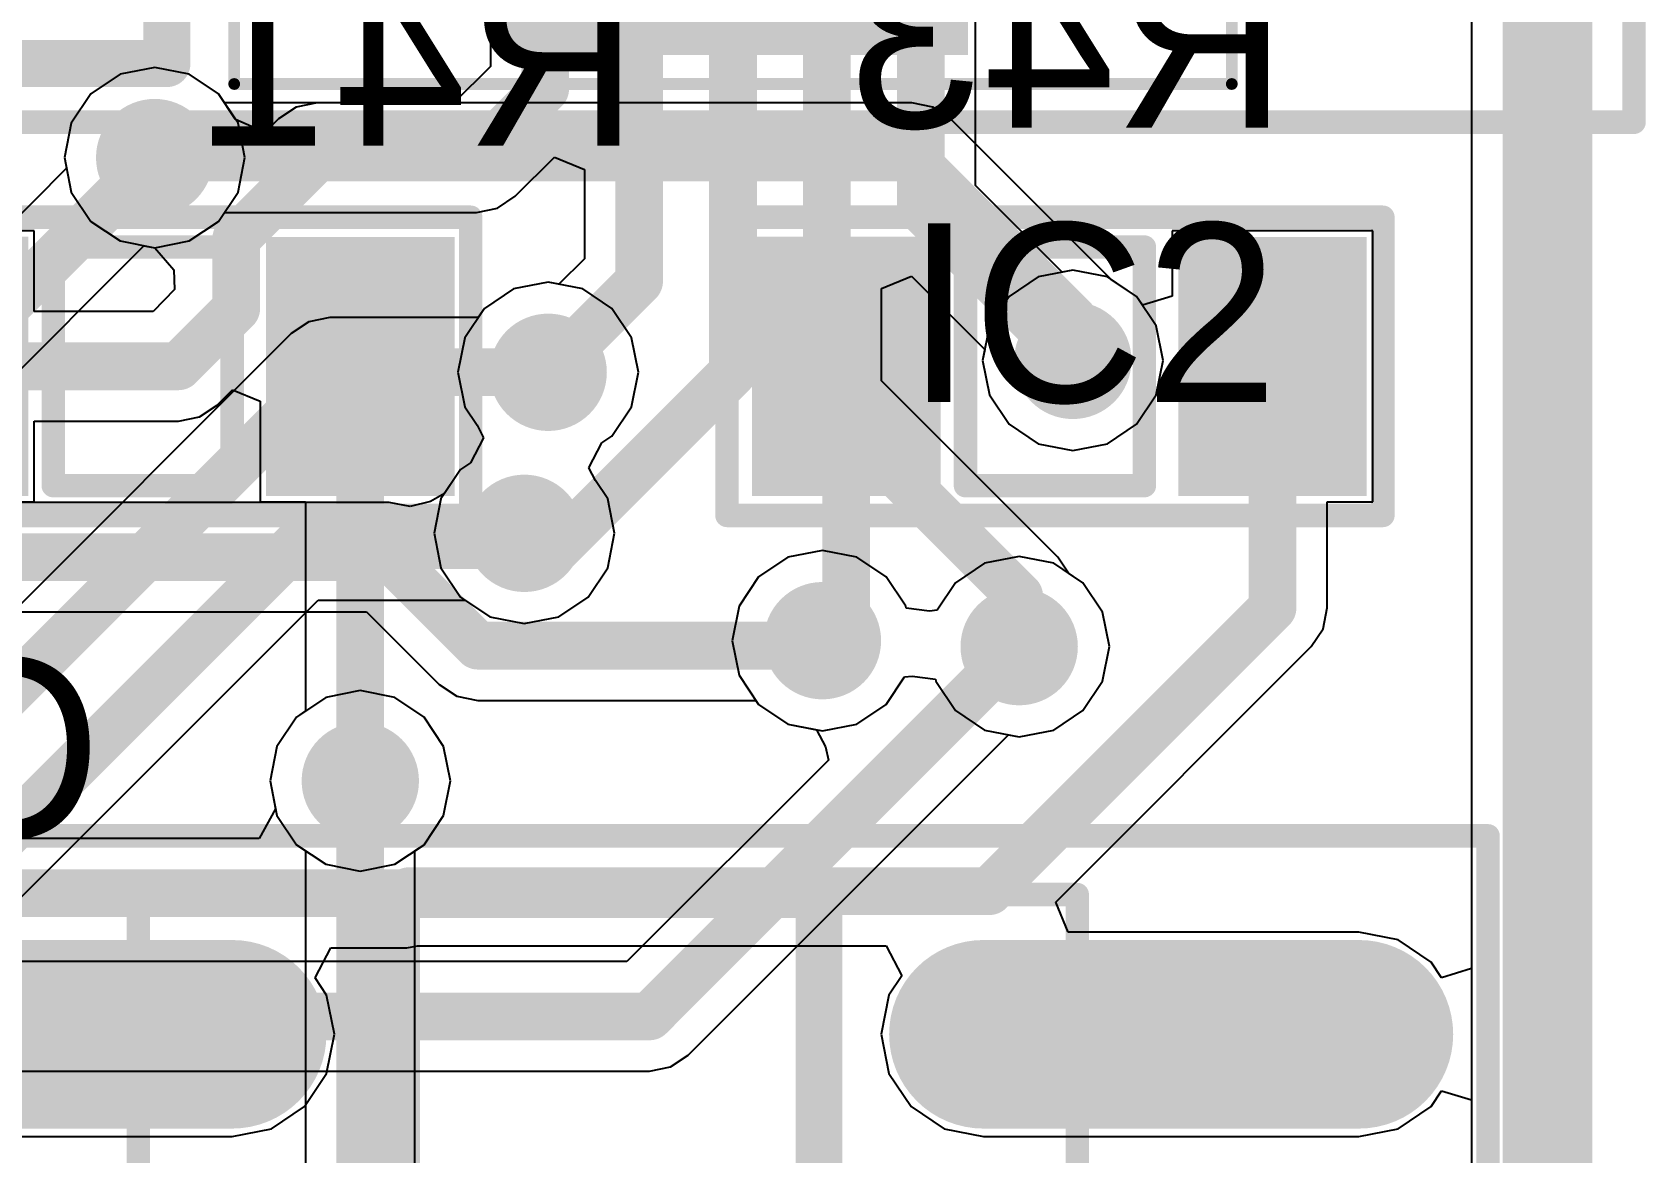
# Model space of a CAD drawing. Header units: millimetres. Extents: x 3.6 to 6.79, y 1.07 to 2.73.
# Drawn here: x 6.5175 to 6.7881, y 1.5671 to 1.755 of the extents above; entities that cross this region are included whole.
import ezdxf

# ---------------------------------------------------------------- set-up
doc = ezdxf.new("R2010")
doc.units = ezdxf.units.MM
doc.header["$MEASUREMENT"] = 0
for name, color, linetype in [('BottomLayer', 5, 'Continuous'), ('BottomOverlay', 54, 'Continuous'), ('BottomPaste', 16, 'Continuous'), ('BottomSolder', 6, 'Continuous'), ('KeepOutLayer', 6, 'Continuous'), ('Mechanical13', 56, 'Continuous'), ('Mechanical15', 56, 'Continuous'), ('MidLayer1', 16, 'Continuous'), ('MidLayer2', 76, 'Continuous'), ('MultiLayer', 9, 'Continuous'), ('TopLayer', 1, 'Continuous'), ('TopOverlay', 2, 'Continuous'), ('TopPaste', 8, 'Continuous'), ('TopSolder', 216, 'Continuous'), ('ViaHoleLayer', 16, 'Continuous')]:
    doc.layers.add(name, color=color, linetype=linetype)

# ---------------------------------------------------------------- blocks, each defined once
blk = doc.blocks.new('QFN40P300X300X80_21N_D_6')
at = {"layer": 'Mechanical13', "const_width": 0.00394}
for points in [[(-0.05906, 0.04331), (-0.04331, 0.05906)], [(-0.05906, -0.05906), (-0.05906, 0.05906)], [(-0.05906, 0.05906), (0.05906, 0.05906)], [(0.05906, -0.05906), (0.05906, 0.05906)], [(-0.05906, -0.05906), (0.05906, -0.05906)]]:
    blk.add_lwpolyline(points, dxfattribs=at)
at = {"layer": 'Mechanical13', "const_width": 0.00197}
for points in [[(-0.06004, 0.05906, 1), (-0.05807, 0.05906, 1)], [(-0.06004, 0.05906, 1), (-0.05807, 0.05906, 1)], [(-0.04429, 0.05906, 1), (-0.04232, 0.05906, 1)], [(0.05807, 0.05906, 1), (0.06004, 0.05906, 1)], [(0.05807, 0.05906, 1), (0.06004, 0.05906, 1)], [(-0.06004, 0.04331, 1), (-0.05807, 0.04331, 1)], [(-0.06004, -0.05906, 1), (-0.05807, -0.05906, 1)], [(-0.06004, -0.05906, 1), (-0.05807, -0.05906, 1)], [(0.05807, -0.05906, 1), (0.06004, -0.05906, 1)], [(0.05807, -0.05906, 1), (0.06004, -0.05906, 1)]]:
    blk.add_lwpolyline(points, format="xyb", close=True, dxfattribs=at)
at = {"layer": 'Mechanical15', "const_width": 0.00197}
for points in [[(-0.08366, -0.08366), (-0.08366, 0.08366)], [(-0.08366, 0.08366), (0.08366, 0.08366)], [(0.08366, -0.08366), (0.08366, 0.08366)], [(-0.08366, -0.08366), (0.08366, -0.08366)]]:
    blk.add_lwpolyline(points, dxfattribs=at)
at = {"layer": 'Mechanical15', "const_width": 0.000984}
for points in [[(-0.08415, 0.08366, 1), (-0.08317, 0.08366, 1)], [(-0.08415, 0.08366, 1), (-0.08317, 0.08366, 1)], [(0.08317, 0.08366, 1), (0.08415, 0.08366, 1)], [(0.08317, 0.08366, 1), (0.08415, 0.08366, 1)], [(-0.08415, -0.08366, 1), (-0.08317, -0.08366, 1)], [(-0.08415, -0.08366, 1), (-0.08317, -0.08366, 1)], [(0.08317, -0.08366, 1), (0.08415, -0.08366, 1)], [(0.08317, -0.08366, 1), (0.08415, -0.08366, 1)]]:
    blk.add_lwpolyline(points, format="xyb", close=True, dxfattribs=at)
at = {"layer": 'TopLayer'}
for points in [[(-0.02756, 0.04331), (-0.02756, 0.0748), (-0.03543, 0.04331), (-0.03543, 0.0748)], [(-0.01181, 0.04331), (-0.01181, 0.0748), (-0.01969, 0.04331), (-0.01969, 0.0748)], [(0.00394, 0.04331), (0.00394, 0.0748), (-0.00394, 0.04331), (-0.00394, 0.0748)], [(0.01969, 0.04331), (0.01969, 0.0748), (0.01181, 0.04331), (0.01181, 0.0748)], [(0.03543, 0.04331), (0.03543, 0.0748), (0.02756, 0.04331), (0.02756, 0.0748)], [(-0.0748, 0.02756), (-0.04331, 0.02756), (-0.0748, 0.03543), (-0.04331, 0.03543)], [(0.03543, -0.03543), (0.03543, 0.03543), (-0.03543, -0.03543), (-0.03543, 0.03543)], [(0.04331, 0.02756), (0.0748, 0.02756), (0.04331, 0.03543), (0.0748, 0.03543)], [(-0.0748, 0.01181), (-0.04331, 0.01181), (-0.0748, 0.01969), (-0.04331, 0.01969)], [(0.04331, 0.01181), (0.0748, 0.01181), (0.04331, 0.01969), (0.0748, 0.01969)], [(-0.0748, -0.00394), (-0.04331, -0.00394), (-0.0748, 0.00394), (-0.04331, 0.00394)], [(0.04331, -0.00394), (0.0748, -0.00394), (0.04331, 0.00394), (0.0748, 0.00394)], [(-0.0748, -0.01969), (-0.04331, -0.01969), (-0.0748, -0.01181), (-0.04331, -0.01181)], [(0.04331, -0.01969), (0.0748, -0.01969), (0.04331, -0.01181), (0.0748, -0.01181)], [(-0.0748, -0.03543), (-0.04331, -0.03543), (-0.0748, -0.02756), (-0.04331, -0.02756)], [(0.04331, -0.03543), (0.0748, -0.03543), (0.04331, -0.02756), (0.0748, -0.02756)], [(-0.02756, -0.0748), (-0.02756, -0.04331), (-0.03543, -0.0748), (-0.03543, -0.04331)], [(-0.01181, -0.0748), (-0.01181, -0.04331), (-0.01969, -0.0748), (-0.01969, -0.04331)], [(0.00394, -0.0748), (0.00394, -0.04331), (-0.00394, -0.0748), (-0.00394, -0.04331)], [(0.01969, -0.0748), (0.01969, -0.04331), (0.01181, -0.0748), (0.01181, -0.04331)], [(0.03543, -0.0748), (0.03543, -0.04331), (0.02756, -0.0748), (0.02756, -0.04331)]]:
    blk.add_solid(points, dxfattribs=at)
at = {"layer": 'TopOverlay'}
for points, const_width in [([(-0.07087, 0.05512, 1), (-0.07874, 0.05512, 1)], 0.00787), ([(-0.08071, 0.05512, 1), (-0.07677, 0.05512, 1)], 0.00394), ([(-0.07283, 0.05512, 1), (-0.0689, 0.05512, 1)], 0.00394)]:
    blk.add_lwpolyline(points, format="xyb", close=True, dxfattribs=dict(at, const_width=const_width))
at = {"layer": 'TopPaste'}
for points in [[(-0.02756, 0.04331), (-0.02756, 0.0748), (-0.03543, 0.04331), (-0.03543, 0.0748)], [(-0.01181, 0.04331), (-0.01181, 0.0748), (-0.01969, 0.04331), (-0.01969, 0.0748)], [(0.00394, 0.04331), (0.00394, 0.0748), (-0.00394, 0.04331), (-0.00394, 0.0748)], [(0.01969, 0.04331), (0.01969, 0.0748), (0.01181, 0.04331), (0.01181, 0.0748)], [(0.03543, 0.04331), (0.03543, 0.0748), (0.02756, 0.04331), (0.02756, 0.0748)], [(-0.0748, 0.02756), (-0.04331, 0.02756), (-0.0748, 0.03543), (-0.04331, 0.03543)], [(0.03543, -0.03543), (0.03543, 0.03543), (-0.03543, -0.03543), (-0.03543, 0.03543)], [(0.04331, 0.02756), (0.0748, 0.02756), (0.04331, 0.03543), (0.0748, 0.03543)], [(-0.0748, 0.01181), (-0.04331, 0.01181), (-0.0748, 0.01969), (-0.04331, 0.01969)], [(0.04331, 0.01181), (0.0748, 0.01181), (0.04331, 0.01969), (0.0748, 0.01969)], [(-0.0748, -0.00394), (-0.04331, -0.00394), (-0.0748, 0.00394), (-0.04331, 0.00394)], [(0.04331, -0.00394), (0.0748, -0.00394), (0.04331, 0.00394), (0.0748, 0.00394)], [(-0.0748, -0.01969), (-0.04331, -0.01969), (-0.0748, -0.01181), (-0.04331, -0.01181)], [(0.04331, -0.01969), (0.0748, -0.01969), (0.04331, -0.01181), (0.0748, -0.01181)], [(-0.0748, -0.03543), (-0.04331, -0.03543), (-0.0748, -0.02756), (-0.04331, -0.02756)], [(0.04331, -0.03543), (0.0748, -0.03543), (0.04331, -0.02756), (0.0748, -0.02756)], [(-0.02756, -0.0748), (-0.02756, -0.04331), (-0.03543, -0.0748), (-0.03543, -0.04331)], [(-0.01181, -0.0748), (-0.01181, -0.04331), (-0.01969, -0.0748), (-0.01969, -0.04331)], [(0.00394, -0.0748), (0.00394, -0.04331), (-0.00394, -0.0748), (-0.00394, -0.04331)], [(0.01969, -0.0748), (0.01969, -0.04331), (0.01181, -0.0748), (0.01181, -0.04331)], [(0.03543, -0.0748), (0.03543, -0.04331), (0.02756, -0.0748), (0.02756, -0.04331)]]:
    blk.add_solid(points, dxfattribs=at)
at = {"layer": 'TopSolder'}
for points in [[(-0.02356, 0.03931), (-0.02356, 0.0788), (-0.03943, 0.03931), (-0.03943, 0.0788)], [(-0.00781, 0.03931), (-0.00781, 0.0788), (-0.02369, 0.03931), (-0.02369, 0.0788)], [(0.00794, 0.03931), (0.00794, 0.0788), (-0.00794, 0.03931), (-0.00794, 0.0788)], [(0.02369, 0.03931), (0.02369, 0.0788), (0.00781, 0.03931), (0.00781, 0.0788)], [(0.03943, 0.03931), (0.03943, 0.0788), (0.02356, 0.03931), (0.02356, 0.0788)], [(-0.0788, 0.02356), (-0.03931, 0.02356), (-0.0788, 0.03943), (-0.03931, 0.03943)], [(0.03943, -0.03943), (0.03943, 0.03943), (-0.03943, -0.03943), (-0.03943, 0.03943)], [(0.03931, 0.02356), (0.0788, 0.02356), (0.03931, 0.03943), (0.0788, 0.03943)], [(-0.0788, 0.00781), (-0.03931, 0.00781), (-0.0788, 0.02369), (-0.03931, 0.02369)], [(0.03931, 0.00781), (0.0788, 0.00781), (0.03931, 0.02369), (0.0788, 0.02369)], [(-0.0788, -0.00794), (-0.03931, -0.00794), (-0.0788, 0.00794), (-0.03931, 0.00794)], [(0.03931, -0.00794), (0.0788, -0.00794), (0.03931, 0.00794), (0.0788, 0.00794)], [(-0.0788, -0.02369), (-0.03931, -0.02369), (-0.0788, -0.00781), (-0.03931, -0.00781)], [(0.03931, -0.02369), (0.0788, -0.02369), (0.03931, -0.00781), (0.0788, -0.00781)], [(-0.0788, -0.03943), (-0.03931, -0.03943), (-0.0788, -0.02356), (-0.03931, -0.02356)], [(0.03931, -0.03943), (0.0788, -0.03943), (0.03931, -0.02356), (0.0788, -0.02356)], [(-0.02356, -0.0788), (-0.02356, -0.03931), (-0.03943, -0.0788), (-0.03943, -0.03931)], [(-0.00781, -0.0788), (-0.00781, -0.03931), (-0.02369, -0.0788), (-0.02369, -0.03931)], [(0.00794, -0.0788), (0.00794, -0.03931), (-0.00794, -0.0788), (-0.00794, -0.03931)], [(0.02369, -0.0788), (0.02369, -0.03931), (0.00781, -0.0788), (0.00781, -0.03931)], [(0.03943, -0.0788), (0.03943, -0.03931), (0.02356, -0.0788), (0.02356, -0.03931)]]:
    blk.add_solid(points, dxfattribs=at)
blk = doc.blocks.new('SO_8_N_B_111')
at = {"layer": 'BottomLayer', "const_width": 0.02362}
for points in [[(-0.06299, 0.075), (-0.12598, 0.075)], [(0.12598, 0.075), (0.06299, 0.075)]]:
    blk.add_lwpolyline(points, dxfattribs=at)
at = {"layer": 'BottomLayer', "const_width": 0.01181}
for points in [[(-0.0689, 0.075, 1), (-0.05709, 0.075, 1)], [(0.05709, 0.075, 1), (0.0689, 0.075, 1)], [(0.12008, 0.075, 1), (0.13189, 0.075, 1)]]:
    blk.add_lwpolyline(points, format="xyb", close=True, dxfattribs=at)
at = {"layer": 'BottomOverlay', "const_width": 0.00787}
for points in [[(-0.03543, 0.09843), (0.03543, 0.09843)], [(-0.03543, -0.09843), (-0.03543, 0.09843)], [(0.03543, -0.09843), (0.03543, 0.09843)]]:
    blk.add_lwpolyline(points, dxfattribs=at)
at = {"layer": 'BottomOverlay', "const_width": 0.00394}
for points in [[(-0.0374, 0.09843, 1), (-0.03346, 0.09843, 1)], [(-0.0374, 0.09843, 1), (-0.03346, 0.09843, 1)], [(0.03346, 0.09843, 1), (0.0374, 0.09843, 1)], [(0.03346, 0.09843, 1), (0.0374, 0.09843, 1)]]:
    blk.add_lwpolyline(points, format="xyb", close=True, dxfattribs=at)
at = {"layer": 'BottomPaste', "const_width": 0.02362}
for points in [[(-0.06299, 0.075), (-0.12598, 0.075)], [(0.12598, 0.075), (0.06299, 0.075)]]:
    blk.add_lwpolyline(points, dxfattribs=at)
at = {"layer": 'BottomPaste', "const_width": 0.01181}
for points in [[(-0.0689, 0.075, 1), (-0.05709, 0.075, 1)], [(0.05709, 0.075, 1), (0.0689, 0.075, 1)], [(0.12008, 0.075, 1), (0.13189, 0.075, 1)]]:
    blk.add_lwpolyline(points, format="xyb", close=True, dxfattribs=at)
at = {"layer": 'BottomSolder', "const_width": 0.03162}
for points in [[(-0.06299, 0.075), (-0.12598, 0.075)], [(0.12598, 0.075), (0.06299, 0.075)]]:
    blk.add_lwpolyline(points, dxfattribs=at)
at = {"layer": 'BottomSolder', "const_width": 0.01581}
for points in [[(-0.0709, 0.075, 1), (-0.05509, 0.075, 1)], [(0.05509, 0.075, 1), (0.0709, 0.075, 1)], [(0.11808, 0.075, 1), (0.13389, 0.075, 1)]]:
    blk.add_lwpolyline(points, format="xyb", close=True, dxfattribs=at)
at = {"layer": 'Mechanical13', "const_width": 0.00394}
for points in [[(-0.07874, 0.09843), (0.07874, 0.09843)], [(-0.07874, -0.09843), (-0.07874, 0.09843)], [(0.07874, -0.09843), (0.07874, 0.09843)]]:
    blk.add_lwpolyline(points, dxfattribs=at)
at = {"layer": 'Mechanical13', "const_width": 0.00197}
for points in [[(-0.07972, 0.09843, 1), (-0.07776, 0.09843, 1)], [(-0.07972, 0.09843, 1), (-0.07776, 0.09843, 1)], [(0.07776, 0.09843, 1), (0.07972, 0.09843, 1)], [(0.07776, 0.09843, 1), (0.07972, 0.09843, 1)]]:
    blk.add_lwpolyline(points, format="xyb", close=True, dxfattribs=at)
at = {"layer": 'Mechanical15', "const_width": 0.00394}
for points in [[(-0.14764, 0.10827), (0.14764, 0.10827)], [(0.14764, -0.10827), (0.14764, 0.10827)]]:
    blk.add_lwpolyline(points, dxfattribs=at)
at = {"layer": 'Mechanical15', "const_width": 0.00197}
blk.add_lwpolyline([(0.14665, 0.10827, 1), (0.14862, 0.10827, 1)], format="xyb", close=True, dxfattribs=at)
blk.add_lwpolyline([(0.14665, 0.10827, 1), (0.14862, 0.10827, 1)], format="xyb", close=True, dxfattribs=at)
blk = doc.blocks.new('JP3_D2C_B_114')
at = {"layer": 'BottomOverlay', "const_width": 0.00787}
for points in [[(0.15, 0.20906), (-0.15, 0.20906)], [(0.15, 0.10906), (0.15, 0.20906)]]:
    blk.add_lwpolyline(points, dxfattribs=at)
at = {"layer": 'BottomOverlay', "const_width": 0.00394}
blk.add_lwpolyline([(0.14803, 0.20906, 1), (0.15197, 0.20906, 1)], format="xyb", close=True, dxfattribs=at)
blk.add_lwpolyline([(0.14803, 0.20906, 1), (0.15197, 0.20906, 1)], format="xyb", close=True, dxfattribs=at)
at = {"layer": 'Mechanical15', "const_width": 0.00394}
for points in [[(0.15984, 0.45512), (-0.15984, 0.45512)], [(0.15984, -0.08937), (0.15984, 0.45512)]]:
    blk.add_lwpolyline(points, dxfattribs=at)
at = {"layer": 'Mechanical15', "const_width": 0.00197}
blk.add_lwpolyline([(0.15886, 0.45512, 1), (0.16083, 0.45512, 1)], format="xyb", close=True, dxfattribs=at)
blk.add_lwpolyline([(0.15886, 0.45512, 1), (0.16083, 0.45512, 1)], format="xyb", close=True, dxfattribs=at)
blk = doc.blocks.new('RES_SMD_0603_B_160')
at = {"layer": 'BottomLayer'}
for points in [[(-0.04681, -0.01772), (-0.02319, -0.01772), (-0.04681, 0.01772), (-0.02319, 0.01772)], [(0.02468, -0.01772), (0.0483, -0.01772), (0.02468, 0.01771), (0.0483, 0.01771)]]:
    blk.add_solid(points, dxfattribs=at)
at = {"layer": 'BottomOverlay', "const_width": 0.00394}
for points in [[(-0.055, -0.025), (-0.055, 0.025)], [(-0.055, 0.025), (0.035, 0.025)], [(0.035, 0.025), (0.055, 0.025)], [(0.055, -0.025), (0.055, 0.025)], [(-0.015, -0.02), (-0.015, 0.02)], [(-0.015, 0.02), (0.015, 0.02)], [(0.015, -0.02), (0.015, 0.02)], [(-0.015, -0.02), (0.015, -0.02)], [(-0.055, -0.025), (0.055, -0.025)]]:
    blk.add_lwpolyline(points, dxfattribs=at)
at = {"layer": 'BottomOverlay', "const_width": 0.00197}
for points in [[(-0.05599, 0.025, 1), (-0.05402, 0.025, 1)], [(-0.05599, 0.025, 1), (-0.05402, 0.025, 1)], [(0.03401, 0.025, 1), (0.03598, 0.025, 1)], [(0.03401, 0.025, 1), (0.03598, 0.025, 1)], [(0.05401, 0.025, 1), (0.05598, 0.025, 1)], [(0.05401, 0.025, 1), (0.05598, 0.025, 1)], [(-0.01599, 0.02, 1), (-0.01402, 0.02, 1)], [(-0.01599, 0.02, 1), (-0.01402, 0.02, 1)], [(0.01401, 0.02, 1), (0.01598, 0.02, 1)], [(0.01401, 0.02, 1), (0.01598, 0.02, 1)], [(-0.01599, -0.02, 1), (-0.01402, -0.02, 1)], [(-0.01599, -0.02, 1), (-0.01402, -0.02, 1)], [(0.01401, -0.02, 1), (0.01598, -0.02, 1)], [(0.01401, -0.02, 1), (0.01598, -0.02, 1)], [(-0.05599, -0.025, 1), (-0.05402, -0.025, 1)], [(-0.05599, -0.025, 1), (-0.05402, -0.025, 1)], [(0.05401, -0.025, 1), (0.05598, -0.025, 1)], [(0.05401, -0.025, 1), (0.05598, -0.025, 1)]]:
    blk.add_lwpolyline(points, format="xyb", close=True, dxfattribs=at)
at = {"layer": 'BottomPaste'}
for points in [[(-0.04681, -0.01772), (-0.02319, -0.01772), (-0.04681, 0.01772), (-0.02319, 0.01772)], [(0.02468, -0.01772), (0.0483, -0.01772), (0.02468, 0.01771), (0.0483, 0.01771)]]:
    blk.add_solid(points, dxfattribs=at)
at = {"layer": 'BottomSolder'}
for points in [[(-0.05081, -0.02172), (-0.01919, -0.02172), (-0.05081, 0.02172), (-0.01919, 0.02172)], [(0.02068, -0.02172), (0.0523, -0.02172), (0.02068, 0.02171), (0.0523, 0.02171)]]:
    blk.add_solid(points, dxfattribs=at)
blk = doc.blocks.new('RES_SMD_0603_B_166')
at = {"layer": 'BottomLayer'}
for points in [[(-0.04681, -0.01772), (-0.02319, -0.01772), (-0.04681, 0.01772), (-0.02319, 0.01772)], [(0.02468, -0.01772), (0.0483, -0.01772), (0.02468, 0.01771), (0.0483, 0.01771)]]:
    blk.add_solid(points, dxfattribs=at)
at = {"layer": 'BottomOverlay', "const_width": 0.00394}
for points in [[(-0.055, -0.025), (-0.055, 0.025)], [(-0.055, 0.025), (0.035, 0.025)], [(0.035, 0.025), (0.055, 0.025)], [(0.055, -0.025), (0.055, 0.025)], [(-0.015, -0.02), (-0.015, 0.02)], [(-0.015, 0.02), (0.015, 0.02)], [(0.015, -0.02), (0.015, 0.02)], [(-0.015, -0.02), (0.015, -0.02)], [(-0.055, -0.025), (0.055, -0.025)]]:
    blk.add_lwpolyline(points, dxfattribs=at)
at = {"layer": 'BottomOverlay', "const_width": 0.00197}
for points in [[(-0.05599, 0.025, 1), (-0.05402, 0.025, 1)], [(-0.05599, 0.025, 1), (-0.05402, 0.025, 1)], [(0.03401, 0.025, 1), (0.03598, 0.025, 1)], [(0.03401, 0.025, 1), (0.03598, 0.025, 1)], [(0.05401, 0.025, 1), (0.05598, 0.025, 1)], [(0.05401, 0.025, 1), (0.05598, 0.025, 1)], [(-0.01599, 0.02, 1), (-0.01402, 0.02, 1)], [(-0.01599, 0.02, 1), (-0.01402, 0.02, 1)], [(0.01401, 0.02, 1), (0.01598, 0.02, 1)], [(0.01401, 0.02, 1), (0.01598, 0.02, 1)], [(-0.01599, -0.02, 1), (-0.01402, -0.02, 1)], [(-0.01599, -0.02, 1), (-0.01402, -0.02, 1)], [(0.01401, -0.02, 1), (0.01598, -0.02, 1)], [(0.01401, -0.02, 1), (0.01598, -0.02, 1)], [(-0.05599, -0.025, 1), (-0.05402, -0.025, 1)], [(-0.05599, -0.025, 1), (-0.05402, -0.025, 1)], [(0.05401, -0.025, 1), (0.05598, -0.025, 1)], [(0.05401, -0.025, 1), (0.05598, -0.025, 1)]]:
    blk.add_lwpolyline(points, format="xyb", close=True, dxfattribs=at)
at = {"layer": 'BottomPaste'}
for points in [[(-0.04681, -0.01772), (-0.02319, -0.01772), (-0.04681, 0.01772), (-0.02319, 0.01772)], [(0.02468, -0.01772), (0.0483, -0.01772), (0.02468, 0.01771), (0.0483, 0.01771)]]:
    blk.add_solid(points, dxfattribs=at)
at = {"layer": 'BottomSolder'}
for points in [[(-0.05081, -0.02172), (-0.01919, -0.02172), (-0.05081, 0.02172), (-0.01919, 0.02172)], [(0.02068, -0.02172), (0.0523, -0.02172), (0.02068, 0.02171), (0.0523, 0.02171)]]:
    blk.add_solid(points, dxfattribs=at)

msp = doc.modelspace()

# ---------------------------------------------------------------- linework, layer by layer
at = {"layer": 'BottomLayer'}
for p, q in [((6.75886, 1.7829), (6.75886, 1.59801)), ((6.538, 1.74913), (6.53221, 1.74798)), ((6.54379, 1.74798), (6.538, 1.74913)), ((6.53221, 1.74798), (6.5273, 1.7447)), ((6.5487, 1.7447), (6.54379, 1.74798)), ((6.5273, 1.7447), (6.52402, 1.73979)), ((6.55158, 1.74039), (6.5487, 1.7447)), ((6.56524, 1.74318), (6.56173, 1.74248)), ((6.665, 1.74318), (6.56524, 1.74318)), ((6.66851, 1.74248), (6.665, 1.74318)), ((6.55516, 1.73883), (6.55158, 1.74039)), ((6.55875, 1.74049), (6.55664, 1.73838)), ((6.56173, 1.74248), (6.55875, 1.74049)), ((6.67149, 1.74049), (6.66851, 1.74248)), ((6.69841, 1.71357), (6.67149, 1.74049)), ((6.52402, 1.73979), (6.52287, 1.734)), ((6.55664, 1.73838), (6.55516, 1.73883)), ((6.52287, 1.734), (6.52402, 1.72821)), ((6.52402, 1.72821), (6.5273, 1.7233)), ((6.51781, 1.72172), (6.48419, 1.72172)), ((6.51781, 1.70818), (6.51781, 1.72172)), ((6.5273, 1.7233), (6.53221, 1.72002)), ((6.7423, 1.72171), (6.70868, 1.72171)), ((6.70868, 1.72171), (6.70868, 1.71076)), ((6.7423, 1.67628), (6.7423, 1.72171)), ((6.53221, 1.72002), (6.538, 1.71887)), ((6.538, 1.71887), (6.54122, 1.71517)), ((6.54122, 1.71517), (6.54134, 1.71187)), ((6.7027, 1.7107), (6.69841, 1.71357)), ((6.54134, 1.71187), (6.53773, 1.70818)), ((6.70368, 1.70924), (6.7027, 1.7107)), ((6.70868, 1.71076), (6.70368, 1.70924)), ((6.53773, 1.70818), (6.51781, 1.70818)), ((6.54849, 1.69251), (6.55106, 1.69508)), ((6.55106, 1.69508), (6.55568, 1.69317)), ((6.54551, 1.69052), (6.54849, 1.69251)), ((6.55568, 1.69317), (6.55568, 1.67628)), ((6.51781, 1.67628), (6.51781, 1.68982)), ((6.51781, 1.68982), (6.542, 1.68982)), ((6.542, 1.68982), (6.54551, 1.69052)), ((6.48419, 1.67628), (6.51781, 1.67628)), ((6.55568, 1.67628), (6.56331, 1.67628)), ((6.56331, 1.67628), (6.56331, 1.64121)), ((6.73466, 1.65849), (6.73466, 1.67628)), ((6.73466, 1.67628), (6.7423, 1.67628)), ((6.73397, 1.65498), (6.73466, 1.65849)), ((6.73198, 1.652), (6.73397, 1.65498)), ((6.68912, 1.60914), (6.73198, 1.652)), ((6.56179, 1.64019), (6.55851, 1.63528)), ((6.56331, 1.64121), (6.56179, 1.64019)), ((6.55851, 1.63528), (6.55735, 1.62949)), ((6.55735, 1.62949), (6.55828, 1.62482)), ((6.55828, 1.62482), (6.55554, 1.61982)), ((6.55554, 1.61982), (6.46965, 1.61982)), ((6.69119, 1.60414), (6.68912, 1.60914)), ((6.73998, 1.60414), (6.69119, 1.60414)), ((6.74654, 1.60284), (6.73998, 1.60414)), ((6.7521, 1.59912), (6.74654, 1.60284)), ((6.5649, 1.59647), (6.56757, 1.60147)), ((6.56757, 1.60147), (6.58029, 1.60147)), ((6.58029, 1.60147), (6.58207, 1.60182)), ((6.58207, 1.60182), (6.66067, 1.60182)), ((6.66067, 1.60182), (6.66334, 1.59682)), ((6.66334, 1.59682), (6.66116, 1.59356)), ((6.75386, 1.59649), (6.7521, 1.59912)), ((6.75886, 1.59801), (6.75386, 1.59649)), ((6.56684, 1.59356), (6.5649, 1.59647)), ((6.56815, 1.587), (6.56684, 1.59356)), ((6.66116, 1.59356), (6.65985, 1.587)), ((6.56684, 1.58044), (6.56815, 1.587)), ((6.65985, 1.587), (6.66116, 1.58044)), ((6.56313, 1.57488), (6.56684, 1.58044)), ((6.66116, 1.58044), (6.66487, 1.57488)), ((6.7521, 1.57488), (6.75386, 1.57751)), ((6.75386, 1.57751), (6.75886, 1.57599)), ((6.75886, 1.57599), (6.75886, 1.54801)), ((6.55757, 1.57116), (6.56313, 1.57488)), ((6.66487, 1.57488), (6.67043, 1.57116)), ((6.74654, 1.57116), (6.7521, 1.57488)), ((6.48802, 1.56986), (6.55101, 1.56986)), ((6.55101, 1.56986), (6.55757, 1.57116)), ((6.67043, 1.57116), (6.67699, 1.56986)), ((6.67699, 1.56986), (6.73998, 1.56986)), ((6.73998, 1.56986), (6.74654, 1.57116))]:
    msp.add_line(p, q, dxfattribs=at)
for points, const_width in [([(6.53308, 1.734, 1), (6.54292, 1.734, 1)], 0.00984), ([(6.56324, 1.734, 1), (6.56724, 1.734, 1)], 0.004), ([(6.56324, 1.734, 1), (6.56724, 1.734, 1)], 0.004), ([(6.663, 1.734, 1), (6.667, 1.734, 1)], 0.004), ([(6.663, 1.734, 1), (6.667, 1.734, 1)], 0.004), ([(6.54968, 1.72044, 1), (6.55368, 1.72044, 1)], 0.004), ([(6.54968, 1.72044, 1), (6.55368, 1.72044, 1)], 0.004), ([(6.54968, 1.70868, 1), (6.55368, 1.70868, 1)], 0.004), ([(6.54968, 1.70868, 1), (6.55368, 1.70868, 1)], 0.004), ([(6.69, 1.707, 1), (6.694, 1.707, 1)], 0.004), ([(6.69, 1.707, 1), (6.694, 1.707, 1)], 0.004), ([(6.59908, 1.698, 1), (6.60892, 1.698, 1)], 0.00984), ([(6.68708, 1.7, 1), (6.69692, 1.7, 1)], 0.00984), ([(6.54, 1.699, 1), (6.544, 1.699, 1)], 0.004), ([(6.54, 1.699, 1), (6.544, 1.699, 1)], 0.004), ([(6.57049, 1.699, 1), (6.57449, 1.699, 1)], 0.004), ([(6.652, 1.699, 1), (6.656, 1.699, 1)], 0.004), ([(6.69, 1.7, 1), (6.694, 1.7, 1)], 0.004), ([(6.72349, 1.699, 1), (6.72749, 1.699, 1)], 0.004), ([(6.59508, 1.671, 1), (6.60492, 1.671, 1)], 0.00984), ([(6.64508, 1.653, 1), (6.65492, 1.653, 1)], 0.00984), ([(6.67808, 1.652, 1), (6.68792, 1.652, 1)], 0.00984), ([(6.72349, 1.65849, 1), (6.72749, 1.65849, 1)], 0.004), ([(6.72349, 1.65849, 1), (6.72749, 1.65849, 1)], 0.004), ([(6.652, 1.657, 1), (6.656, 1.657, 1)], 0.004), ([(6.652, 1.657, 1), (6.656, 1.657, 1)], 0.004), ([(6.648, 1.653, 1), (6.652, 1.653, 1)], 0.004), ([(6.56757, 1.62949, 1), (6.57741, 1.62949, 1)], 0.00984), ([(6.57049, 1.62949, 1), (6.57449, 1.62949, 1)], 0.004), ([(6.57829, 1.61065, 1), (6.58229, 1.61065, 1)], 0.004), ([(6.57829, 1.61065, 1), (6.58229, 1.61065, 1)], 0.004), ([(6.57865, 1.611, 1), (6.58265, 1.611, 1)], 0.004), ([(6.57865, 1.611, 1), (6.58265, 1.611, 1)], 0.004), ([(6.676, 1.611, 1), (6.68, 1.611, 1)], 0.004), ([(6.676, 1.611, 1), (6.68, 1.611, 1)], 0.004)]:
    msp.add_lwpolyline(points, format="xyb", close=True, dxfattribs=dict(at, const_width=const_width))
at = {"layer": 'BottomLayer', "const_width": 0.008}
for points in [[(6.55168, 1.72044), (6.56524, 1.734)], [(6.56524, 1.734), (6.665, 1.734)], [(6.665, 1.734), (6.692, 1.707)], [(6.55168, 1.70868), (6.55168, 1.72044)], [(6.542, 1.699), (6.55168, 1.70868)], [(6.692, 1.7), (6.692, 1.707)], [(6.501, 1.699), (6.542, 1.699)], [(6.57249, 1.62949), (6.57249, 1.699)], [(6.654, 1.657), (6.654, 1.699)], [(6.72549, 1.65849), (6.72549, 1.699)], [(6.678, 1.611), (6.72549, 1.65849)], [(6.65, 1.653), (6.654, 1.657)], [(6.46965, 1.61065), (6.58029, 1.61065)], [(6.58029, 1.61065), (6.58065, 1.611)], [(6.58065, 1.611), (6.678, 1.611)]]:
    msp.add_lwpolyline(points, dxfattribs=at)
at = {"layer": 'KeepOutLayer', "const_width": 0.015}
msp.add_lwpolyline([(6.77161, 1.073), (6.77161, 2.72654)], dxfattribs=at)
at = {"layer": 'MidLayer1'}
for p, q in [((6.75886, 1.7829), (6.75886, 1.08574)), ((6.538, 1.74913), (6.53221, 1.74798)), ((6.54379, 1.74798), (6.538, 1.74913)), ((6.53221, 1.74798), (6.5273, 1.7447)), ((6.5487, 1.7447), (6.54379, 1.74798)), ((6.5273, 1.7447), (6.52402, 1.73979)), ((6.55198, 1.73979), (6.5487, 1.7447)), ((6.52402, 1.73979), (6.52287, 1.734)), ((6.55313, 1.734), (6.55198, 1.73979)), ((6.52287, 1.734), (6.52402, 1.72821)), ((6.55198, 1.72821), (6.55313, 1.734)), ((6.52402, 1.72821), (6.5273, 1.7233)), ((6.5487, 1.7233), (6.55198, 1.72821)), ((6.5273, 1.7233), (6.53221, 1.72002)), ((6.54379, 1.72002), (6.5487, 1.7233)), ((6.53221, 1.72002), (6.538, 1.71887)), ((6.538, 1.71887), (6.54379, 1.72002)), ((6.604, 1.71313), (6.59821, 1.71198)), ((6.60979, 1.71198), (6.604, 1.71313)), ((6.68621, 1.71398), (6.6813, 1.7107)), ((6.692, 1.71513), (6.68621, 1.71398)), ((6.69779, 1.71398), (6.692, 1.71513)), ((6.7027, 1.7107), (6.69779, 1.71398)), ((6.59821, 1.71198), (6.5933, 1.7087)), ((6.6147, 1.7087), (6.60979, 1.71198)), ((6.6813, 1.7107), (6.67802, 1.70579)), ((6.70598, 1.70579), (6.7027, 1.7107)), ((6.5933, 1.7087), (6.59002, 1.70379)), ((6.61798, 1.70379), (6.6147, 1.7087)), ((6.67802, 1.70579), (6.67687, 1.7)), ((6.70713, 1.7), (6.70598, 1.70579)), ((6.59002, 1.70379), (6.58887, 1.698)), ((6.61913, 1.698), (6.61798, 1.70379)), ((6.67687, 1.7), (6.67802, 1.69421)), ((6.70598, 1.69421), (6.70713, 1.7)), ((6.58887, 1.698), (6.59002, 1.69221)), ((6.61798, 1.69221), (6.61913, 1.698)), ((6.67802, 1.69421), (6.6813, 1.6893)), ((6.7027, 1.6893), (6.70598, 1.69421)), ((6.59002, 1.69221), (6.59208, 1.68912)), ((6.6147, 1.6873), (6.61798, 1.69221)), ((6.59208, 1.68912), (6.59316, 1.68703)), ((6.6813, 1.6893), (6.68621, 1.68602)), ((6.69779, 1.68602), (6.7027, 1.6893)), ((6.59316, 1.68703), (6.59099, 1.68283)), ((6.61084, 1.68197), (6.61301, 1.68617)), ((6.61301, 1.68617), (6.6147, 1.6873)), ((6.68621, 1.68602), (6.692, 1.68487)), ((6.692, 1.68487), (6.69779, 1.68602)), ((6.5893, 1.6817), (6.58602, 1.67679)), ((6.59099, 1.68283), (6.5893, 1.6817)), ((6.61192, 1.67988), (6.61084, 1.68197)), ((6.61398, 1.67679), (6.61192, 1.67988)), ((6.58602, 1.67679), (6.58487, 1.671)), ((6.61513, 1.671), (6.61398, 1.67679)), ((6.58487, 1.671), (6.58602, 1.66521)), ((6.61398, 1.66521), (6.61513, 1.671)), ((6.65, 1.66813), (6.64421, 1.66698)), ((6.65579, 1.66698), (6.65, 1.66813)), ((6.683, 1.66713), (6.67721, 1.66598)), ((6.68879, 1.66598), (6.683, 1.66713)), ((6.58602, 1.66521), (6.5893, 1.6603)), ((6.6107, 1.6603), (6.61398, 1.66521)), ((6.64421, 1.66698), (6.6393, 1.6637)), ((6.6607, 1.6637), (6.65579, 1.66698)), ((6.67721, 1.66598), (6.6723, 1.6627)), ((6.6937, 1.6627), (6.68879, 1.66598)), ((6.6393, 1.6637), (6.63602, 1.65879)), ((6.66398, 1.65879), (6.6607, 1.6637)), ((6.6723, 1.6627), (6.66922, 1.65809)), ((6.69698, 1.65779), (6.6937, 1.6627)), ((6.5893, 1.6603), (6.59421, 1.65702)), ((6.60579, 1.65702), (6.6107, 1.6603)), ((6.59421, 1.65702), (6.6, 1.65587)), ((6.6, 1.65587), (6.60579, 1.65702)), ((6.63602, 1.65879), (6.63487, 1.653)), ((6.66405, 1.65844), (6.66398, 1.65879)), ((6.66795, 1.65793), (6.66405, 1.65844)), ((6.66922, 1.65809), (6.66795, 1.65793)), ((6.69813, 1.652), (6.69698, 1.65779)), ((6.63487, 1.653), (6.63602, 1.64721)), ((6.69698, 1.64621), (6.69813, 1.652)), ((6.63602, 1.64721), (6.6393, 1.6423)), ((6.6607, 1.6423), (6.66378, 1.64691)), ((6.66378, 1.64691), (6.66505, 1.64707)), ((6.66505, 1.64707), (6.66895, 1.64656)), ((6.66895, 1.64656), (6.66902, 1.64621)), ((6.66902, 1.64621), (6.6723, 1.6413)), ((6.6937, 1.6413), (6.69698, 1.64621)), ((6.5667, 1.64347), (6.56179, 1.64019)), ((6.57249, 1.64462), (6.5667, 1.64347)), ((6.57828, 1.64347), (6.57249, 1.64462)), ((6.58319, 1.64019), (6.57828, 1.64347)), ((6.56179, 1.64019), (6.55851, 1.63528)), ((6.58647, 1.63528), (6.58319, 1.64019)), ((6.6393, 1.6423), (6.64421, 1.63902)), ((6.65579, 1.63902), (6.6607, 1.6423)), ((6.6723, 1.6413), (6.67721, 1.63802)), ((6.68879, 1.63802), (6.6937, 1.6413)), ((6.64421, 1.63902), (6.65, 1.63787)), ((6.65, 1.63787), (6.65579, 1.63902)), ((6.67721, 1.63802), (6.683, 1.63687)), ((6.683, 1.63687), (6.68879, 1.63802)), ((6.55851, 1.63528), (6.55735, 1.62949)), ((6.58762, 1.62949), (6.58647, 1.63528)), ((6.55735, 1.62949), (6.55851, 1.6237)), ((6.58647, 1.6237), (6.58762, 1.62949)), ((6.55851, 1.6237), (6.56179, 1.61879)), ((6.58319, 1.61879), (6.58647, 1.6237)), ((6.56179, 1.61879), (6.56331, 1.61777)), ((6.58166, 1.61777), (6.58319, 1.61879)), ((6.56331, 1.61777), (6.56331, 1.23129)), ((6.58166, 1.45325), (6.58166, 1.61777))]:
    msp.add_line(p, q, dxfattribs=at)
for points, const_width in [([(6.53308, 1.734, 1), (6.54292, 1.734, 1)], 0.00984), ([(6.59908, 1.698, 1), (6.60892, 1.698, 1)], 0.00984), ([(6.68708, 1.7, 1), (6.69692, 1.7, 1)], 0.00984), ([(6.59508, 1.671, 1), (6.60492, 1.671, 1)], 0.00984), ([(6.64508, 1.653, 1), (6.65492, 1.653, 1)], 0.00984), ([(6.67808, 1.652, 1), (6.68792, 1.652, 1)], 0.00984), ([(6.56757, 1.62949, 1), (6.57741, 1.62949, 1)], 0.00984), ([(6.57049, 1.62949, 1), (6.57449, 1.62949, 1)], 0.004)]:
    msp.add_lwpolyline(points, format="xyb", close=True, dxfattribs=dict(at, const_width=const_width))
at = {"layer": 'MidLayer1', "const_width": 0.008}
msp.add_lwpolyline([(6.57249, 1.22749), (6.57249, 1.62949)], dxfattribs=at)
at = {"layer": 'MidLayer2'}
for p, q in [((6.75886, 1.7829), (6.75886, 1.08574)), ((6.538, 1.74913), (6.53221, 1.74798)), ((6.54379, 1.74798), (6.538, 1.74913)), ((6.53221, 1.74798), (6.5273, 1.7447)), ((6.5487, 1.7447), (6.54379, 1.74798)), ((6.5273, 1.7447), (6.52402, 1.73979)), ((6.55198, 1.73979), (6.5487, 1.7447)), ((6.52402, 1.73979), (6.52287, 1.734)), ((6.55313, 1.734), (6.55198, 1.73979)), ((6.52322, 1.7322), (6.51204, 1.72102)), ((6.52287, 1.734), (6.52322, 1.7322)), ((6.55198, 1.72821), (6.55313, 1.734)), ((6.5487, 1.7233), (6.55198, 1.72821)), ((6.54379, 1.72002), (6.5487, 1.7233)), ((6.49018, 1.6732), (6.5362, 1.71922)), ((6.5362, 1.71922), (6.538, 1.71887)), ((6.538, 1.71887), (6.54379, 1.72002)), ((6.604, 1.71313), (6.59821, 1.71198)), ((6.60979, 1.71198), (6.604, 1.71313)), ((6.68621, 1.71398), (6.6813, 1.7107)), ((6.692, 1.71513), (6.68621, 1.71398)), ((6.69779, 1.71398), (6.692, 1.71513)), ((6.7027, 1.7107), (6.69779, 1.71398)), ((6.59821, 1.71198), (6.5933, 1.7087)), ((6.6147, 1.7087), (6.60979, 1.71198)), ((6.6813, 1.7107), (6.67802, 1.70579)), ((6.70598, 1.70579), (6.7027, 1.7107)), ((6.5933, 1.7087), (6.59228, 1.70718)), ((6.61798, 1.70379), (6.6147, 1.7087)), ((6.56387, 1.70648), (6.5609, 1.70449)), ((6.56738, 1.70718), (6.56387, 1.70648)), ((6.59228, 1.70718), (6.56738, 1.70718)), ((6.67802, 1.70579), (6.67687, 1.7)), ((6.70713, 1.7), (6.70598, 1.70579)), ((6.5609, 1.70449), (6.4948, 1.63839)), ((6.61913, 1.698), (6.61798, 1.70379)), ((6.67687, 1.7), (6.67802, 1.69421)), ((6.70598, 1.69421), (6.70713, 1.7)), ((6.61798, 1.69221), (6.61913, 1.698)), ((6.67802, 1.69421), (6.6813, 1.6893)), ((6.7027, 1.6893), (6.70598, 1.69421)), ((6.6147, 1.6873), (6.61798, 1.69221)), ((6.6813, 1.6893), (6.68621, 1.68602)), ((6.69779, 1.68602), (6.7027, 1.6893)), ((6.61084, 1.68197), (6.61301, 1.68617)), ((6.61301, 1.68617), (6.6147, 1.6873)), ((6.68621, 1.68602), (6.692, 1.68487)), ((6.692, 1.68487), (6.69779, 1.68602)), ((6.61192, 1.67988), (6.61084, 1.68197)), ((6.61398, 1.67679), (6.61192, 1.67988)), ((6.61513, 1.671), (6.61398, 1.67679)), ((6.61398, 1.66521), (6.61513, 1.671)), ((6.65, 1.66813), (6.64421, 1.66698)), ((6.65579, 1.66698), (6.65, 1.66813)), ((6.683, 1.66713), (6.67721, 1.66598)), ((6.68879, 1.66598), (6.683, 1.66713)), ((6.6107, 1.6603), (6.61398, 1.66521)), ((6.64421, 1.66698), (6.6393, 1.6637)), ((6.6607, 1.6637), (6.65579, 1.66698)), ((6.67721, 1.66598), (6.6723, 1.6627)), ((6.6937, 1.6627), (6.68879, 1.66598)), ((6.6393, 1.6637), (6.63602, 1.65879)), ((6.66398, 1.65879), (6.6607, 1.6637)), ((6.6723, 1.6627), (6.66922, 1.65809)), ((6.69698, 1.65779), (6.6937, 1.6627)), ((6.50939, 1.6038), (6.56542, 1.65982)), ((6.56542, 1.65982), (6.59001, 1.65982)), ((6.59001, 1.65982), (6.59421, 1.65702)), ((6.60579, 1.65702), (6.6107, 1.6603)), ((6.59421, 1.65702), (6.6, 1.65587)), ((6.6, 1.65587), (6.60579, 1.65702)), ((6.63602, 1.65879), (6.63487, 1.653)), ((6.66405, 1.65844), (6.66398, 1.65879)), ((6.66795, 1.65793), (6.66405, 1.65844)), ((6.66922, 1.65809), (6.66795, 1.65793)), ((6.69813, 1.652), (6.69698, 1.65779)), ((6.63487, 1.653), (6.63602, 1.64721)), ((6.69698, 1.64621), (6.69813, 1.652)), ((6.63602, 1.64721), (6.6393, 1.6423)), ((6.6937, 1.6413), (6.69698, 1.64621)), ((6.5667, 1.64347), (6.56179, 1.64019)), ((6.57249, 1.64462), (6.5667, 1.64347)), ((6.57828, 1.64347), (6.57249, 1.64462)), ((6.58319, 1.64019), (6.57828, 1.64347)), ((6.56179, 1.64019), (6.55851, 1.63528)), ((6.58647, 1.63528), (6.58319, 1.64019)), ((6.6393, 1.6423), (6.64421, 1.63902)), ((6.68879, 1.63802), (6.6937, 1.6413)), ((6.64421, 1.63902), (6.64901, 1.63806)), ((6.64901, 1.63806), (6.65054, 1.63521)), ((6.683, 1.63687), (6.68879, 1.63802)), ((6.55851, 1.63528), (6.55735, 1.62949)), ((6.58762, 1.62949), (6.58647, 1.63528)), ((6.62749, 1.58351), (6.6812, 1.63722)), ((6.65054, 1.63521), (6.65099, 1.63297)), ((6.6812, 1.63722), (6.683, 1.63687)), ((6.65099, 1.63297), (6.6172, 1.59918)), ((6.55735, 1.62949), (6.55851, 1.6237)), ((6.58647, 1.6237), (6.58762, 1.62949)), ((6.55851, 1.6237), (6.56179, 1.61879)), ((6.58319, 1.61879), (6.58647, 1.6237)), ((6.56179, 1.61879), (6.5667, 1.61551)), ((6.57828, 1.61551), (6.58319, 1.61879)), ((6.5667, 1.61551), (6.57249, 1.61435)), ((6.57249, 1.61435), (6.57828, 1.61551)), ((6.6172, 1.59918), (6.5113, 1.59918)), ((6.62451, 1.58152), (6.62749, 1.58351)), ((6.5048, 1.58082), (6.621, 1.58082)), ((6.621, 1.58082), (6.62451, 1.58152))]:
    msp.add_line(p, q, dxfattribs=at)
for points, const_width in [([(6.53308, 1.734, 1), (6.54292, 1.734, 1)], 0.00984), ([(6.536, 1.734, 1), (6.54, 1.734, 1)], 0.004), ([(6.59908, 1.698, 1), (6.60892, 1.698, 1)], 0.00984), ([(6.68708, 1.7, 1), (6.69692, 1.7, 1)], 0.00984), ([(6.56538, 1.698, 1), (6.56938, 1.698, 1)], 0.004), ([(6.56538, 1.698, 1), (6.56938, 1.698, 1)], 0.004), ([(6.602, 1.698, 1), (6.606, 1.698, 1)], 0.004), ([(6.59508, 1.671, 1), (6.60492, 1.671, 1)], 0.00984), ([(6.55962, 1.669, 1), (6.56362, 1.669, 1)], 0.004), ([(6.55962, 1.669, 1), (6.56362, 1.669, 1)], 0.004), ([(6.596, 1.669, 1), (6.6, 1.669, 1)], 0.004), ([(6.596, 1.669, 1), (6.6, 1.669, 1)], 0.004), ([(6.598, 1.671, 1), (6.602, 1.671, 1)], 0.004), ([(6.64508, 1.653, 1), (6.65492, 1.653, 1)], 0.00984), ([(6.67808, 1.652, 1), (6.68792, 1.652, 1)], 0.00984), ([(6.681, 1.652, 1), (6.685, 1.652, 1)], 0.004), ([(6.56757, 1.62949, 1), (6.57741, 1.62949, 1)], 0.00984), ([(6.619, 1.59, 1), (6.623, 1.59, 1)], 0.004), ([(6.619, 1.59, 1), (6.623, 1.59, 1)], 0.004)]:
    msp.add_lwpolyline(points, format="xyb", close=True, dxfattribs=dict(at, const_width=const_width))
at = {"layer": 'MidLayer2', "const_width": 0.008}
for points in [[(6.481, 1.677), (6.538, 1.734)], [(6.26038, 1.391), (6.56738, 1.698)], [(6.56738, 1.698), (6.604, 1.698)], [(6.295, 1.40238), (6.56162, 1.669)], [(6.56162, 1.669), (6.598, 1.669)], [(6.598, 1.669), (6.6, 1.671)], [(6.621, 1.59), (6.683, 1.652)], [(6.501, 1.59), (6.621, 1.59)]]:
    msp.add_lwpolyline(points, dxfattribs=at)
at = {"layer": 'MultiLayer', "const_width": 0.00984}
for points in [[(6.53308, 1.734, 1), (6.54292, 1.734, 1)], [(6.59908, 1.698, 1), (6.60892, 1.698, 1)], [(6.68708, 1.7, 1), (6.69692, 1.7, 1)], [(6.59508, 1.671, 1), (6.60492, 1.671, 1)], [(6.64508, 1.653, 1), (6.65492, 1.653, 1)], [(6.67808, 1.652, 1), (6.68792, 1.652, 1)], [(6.56757, 1.62949, 1), (6.57741, 1.62949, 1)]]:
    msp.add_lwpolyline(points, format="xyb", close=True, dxfattribs=at)
at = {"layer": 'TopLayer'}
for p, q in [((6.75886, 1.7829), (6.75886, 1.08574)), ((6.59433, 1.77094), (6.59433, 1.7493)), ((6.67567, 1.7293), (6.67567, 1.77094)), ((6.538, 1.74913), (6.53221, 1.74798)), ((6.54379, 1.74798), (6.538, 1.74913)), ((6.59433, 1.7493), (6.5882, 1.74318)), ((6.53221, 1.74798), (6.5273, 1.7447)), ((6.5487, 1.7447), (6.54379, 1.74798)), ((6.5273, 1.7447), (6.52402, 1.73979)), ((6.54972, 1.74318), (6.5487, 1.7447)), ((6.5882, 1.74318), (6.54972, 1.74318)), ((6.52402, 1.73979), (6.52287, 1.734)), ((6.52287, 1.734), (6.52402, 1.72821)), ((6.59849, 1.72751), (6.60508, 1.7341)), ((6.60508, 1.7341), (6.61008, 1.73203)), ((6.61008, 1.73203), (6.61008, 1.71705)), ((6.6902, 1.71478), (6.67567, 1.7293)), ((6.52402, 1.72821), (6.5273, 1.7233)), ((6.59551, 1.72552), (6.59849, 1.72751)), ((6.5487, 1.7233), (6.54972, 1.72482)), ((6.54972, 1.72482), (6.592, 1.72482)), ((6.592, 1.72482), (6.59551, 1.72552)), ((6.5273, 1.7233), (6.53221, 1.72002)), ((6.54379, 1.72002), (6.5487, 1.7233)), ((6.53221, 1.72002), (6.538, 1.71887)), ((6.538, 1.71887), (6.54379, 1.72002)), ((6.61008, 1.71705), (6.6058, 1.71278)), ((6.604, 1.71313), (6.59821, 1.71198)), ((6.6058, 1.71278), (6.604, 1.71313)), ((6.65992, 1.71203), (6.66492, 1.7141)), ((6.66492, 1.7141), (6.67722, 1.7018)), ((6.692, 1.71513), (6.6902, 1.71478)), ((6.69779, 1.71398), (6.692, 1.71513)), ((6.7027, 1.7107), (6.69779, 1.71398)), ((6.59821, 1.71198), (6.5933, 1.7087)), ((6.65992, 1.69655), (6.65992, 1.71203)), ((6.70598, 1.70579), (6.7027, 1.7107)), ((6.5933, 1.7087), (6.59002, 1.70379)), ((6.70713, 1.7), (6.70598, 1.70579)), ((6.59002, 1.70379), (6.58887, 1.698)), ((6.67722, 1.7018), (6.67687, 1.7)), ((6.67687, 1.7), (6.67802, 1.69421)), ((6.70598, 1.69421), (6.70713, 1.7)), ((6.58887, 1.698), (6.59002, 1.69221)), ((6.68949, 1.66698), (6.65992, 1.69655)), ((6.67802, 1.69421), (6.6813, 1.6893)), ((6.7027, 1.6893), (6.70598, 1.69421)), ((6.59002, 1.69221), (6.59208, 1.68912)), ((6.59208, 1.68912), (6.59316, 1.68703)), ((6.6813, 1.6893), (6.68621, 1.68602)), ((6.69779, 1.68602), (6.7027, 1.6893)), ((6.59316, 1.68703), (6.59099, 1.68283)), ((6.68621, 1.68602), (6.692, 1.68487)), ((6.692, 1.68487), (6.69779, 1.68602)), ((6.5893, 1.6817), (6.5866, 1.67766)), ((6.59099, 1.68283), (6.5893, 1.6817)), ((6.57735, 1.67618), (6.33944, 1.67618)), ((6.58086, 1.67548), (6.57735, 1.67618)), ((6.58428, 1.67635), (6.58086, 1.67548)), ((6.5866, 1.67766), (6.58428, 1.67635)), ((6.69126, 1.66433), (6.68949, 1.66698)), ((6.6937, 1.6627), (6.69126, 1.66433)), ((6.69698, 1.65779), (6.6937, 1.6627)), ((6.33572, 1.65782), (6.57355, 1.65782)), ((6.57355, 1.65782), (6.58571, 1.64567)), ((6.69813, 1.652), (6.69698, 1.65779)), ((6.69698, 1.64621), (6.69813, 1.652)), ((6.58571, 1.64567), (6.58868, 1.64368)), ((6.6607, 1.6423), (6.66378, 1.64691)), ((6.66378, 1.64691), (6.66505, 1.64707)), ((6.66505, 1.64707), (6.66895, 1.64656)), ((6.66895, 1.64656), (6.66902, 1.64621)), ((6.66902, 1.64621), (6.6723, 1.6413)), ((6.6937, 1.6413), (6.69698, 1.64621)), ((6.5667, 1.64347), (6.56179, 1.64019)), ((6.57249, 1.64462), (6.5667, 1.64347)), ((6.57828, 1.64347), (6.57249, 1.64462)), ((6.58319, 1.64019), (6.57828, 1.64347)), ((6.58868, 1.64368), (6.5922, 1.64298)), ((6.5922, 1.64298), (6.63884, 1.64298)), ((6.63884, 1.64298), (6.6393, 1.6423)), ((6.56179, 1.64019), (6.55851, 1.63528)), ((6.58647, 1.63528), (6.58319, 1.64019)), ((6.6393, 1.6423), (6.64421, 1.63902)), ((6.65579, 1.63902), (6.6607, 1.6423)), ((6.6723, 1.6413), (6.67721, 1.63802)), ((6.68879, 1.63802), (6.6937, 1.6413)), ((6.64421, 1.63902), (6.65, 1.63787)), ((6.65, 1.63787), (6.65579, 1.63902)), ((6.67721, 1.63802), (6.683, 1.63687)), ((6.683, 1.63687), (6.68879, 1.63802)), ((6.55851, 1.63528), (6.55735, 1.62949)), ((6.58762, 1.62949), (6.58647, 1.63528)), ((6.55735, 1.62949), (6.55851, 1.6237)), ((6.58647, 1.6237), (6.58762, 1.62949)), ((6.55851, 1.6237), (6.56179, 1.61879)), ((6.58319, 1.61879), (6.58647, 1.6237)), ((6.56179, 1.61879), (6.5667, 1.61551)), ((6.57828, 1.61551), (6.58319, 1.61879)), ((6.5667, 1.61551), (6.57249, 1.61435)), ((6.57249, 1.61435), (6.57828, 1.61551))]:
    msp.add_line(p, q, dxfattribs=at)
at = {"layer": 'TopLayer', "const_width": 0.008}
for points in [[(6.6035, 1.7455), (6.6035, 1.77094)], [(6.61925, 1.71325), (6.61925, 1.77094)], [(6.635, 1.698), (6.635, 1.77094)], [(6.65075, 1.69275), (6.65075, 1.77094)], [(6.6665, 1.7255), (6.6665, 1.77094)], [(6.592, 1.734), (6.6035, 1.7455)], [(6.538, 1.734), (6.592, 1.734)], [(6.6665, 1.7255), (6.692, 1.7)], [(6.604, 1.698), (6.61925, 1.71325)], [(6.603, 1.666), (6.635, 1.698)], [(6.65075, 1.69275), (6.683, 1.6605)], [(6.6, 1.669), (6.6, 1.671)], [(6.6, 1.669), (6.603, 1.666)], [(6.324, 1.667), (6.57735, 1.667)], [(6.57735, 1.667), (6.5922, 1.65216)], [(6.683, 1.652), (6.683, 1.6605)], [(6.649, 1.652), (6.65, 1.653)], [(6.5922, 1.65216), (6.64884, 1.65216)], [(6.64884, 1.65216), (6.649, 1.652)]]:
    msp.add_lwpolyline(points, dxfattribs=at)
at = {"layer": 'TopLayer'}
for points, const_width in [([(6.6015, 1.7455, 1), (6.6055, 1.7455, 1)], 0.004), ([(6.6015, 1.7455, 1), (6.6055, 1.7455, 1)], 0.004), ([(6.53308, 1.734, 1), (6.54292, 1.734, 1)], 0.00984), ([(6.536, 1.734, 1), (6.54, 1.734, 1)], 0.004), ([(6.59, 1.734, 1), (6.594, 1.734, 1)], 0.004), ([(6.59, 1.734, 1), (6.594, 1.734, 1)], 0.004), ([(6.6645, 1.7255, 1), (6.6685, 1.7255, 1)], 0.004), ([(6.6645, 1.7255, 1), (6.6685, 1.7255, 1)], 0.004), ([(6.61725, 1.71325, 1), (6.62125, 1.71325, 1)], 0.004), ([(6.61725, 1.71325, 1), (6.62125, 1.71325, 1)], 0.004), ([(6.59908, 1.698, 1), (6.60892, 1.698, 1)], 0.00984), ([(6.68708, 1.7, 1), (6.69692, 1.7, 1)], 0.00984), ([(6.69, 1.7, 1), (6.694, 1.7, 1)], 0.004), ([(6.602, 1.698, 1), (6.606, 1.698, 1)], 0.004), ([(6.633, 1.698, 1), (6.637, 1.698, 1)], 0.004), ([(6.633, 1.698, 1), (6.637, 1.698, 1)], 0.004), ([(6.64875, 1.69275, 1), (6.65275, 1.69275, 1)], 0.004), ([(6.64875, 1.69275, 1), (6.65275, 1.69275, 1)], 0.004), ([(6.59508, 1.671, 1), (6.60492, 1.671, 1)], 0.00984), ([(6.598, 1.671, 1), (6.602, 1.671, 1)], 0.004), ([(6.598, 1.669, 1), (6.602, 1.669, 1)], 0.004), ([(6.598, 1.669, 1), (6.602, 1.669, 1)], 0.004), ([(6.57535, 1.667, 1), (6.57935, 1.667, 1)], 0.004), ([(6.57535, 1.667, 1), (6.57935, 1.667, 1)], 0.004), ([(6.601, 1.666, 1), (6.605, 1.666, 1)], 0.004), ([(6.601, 1.666, 1), (6.605, 1.666, 1)], 0.004), ([(6.681, 1.6605, 1), (6.685, 1.6605, 1)], 0.004), ([(6.681, 1.6605, 1), (6.685, 1.6605, 1)], 0.004), ([(6.64508, 1.653, 1), (6.65492, 1.653, 1)], 0.00984), ([(6.67808, 1.652, 1), (6.68792, 1.652, 1)], 0.00984), ([(6.648, 1.653, 1), (6.652, 1.653, 1)], 0.004), ([(6.5902, 1.65216, 1), (6.5942, 1.65216, 1)], 0.004), ([(6.5902, 1.65216, 1), (6.5942, 1.65216, 1)], 0.004), ([(6.64684, 1.65216, 1), (6.65084, 1.65216, 1)], 0.004), ([(6.64684, 1.65216, 1), (6.65084, 1.65216, 1)], 0.004), ([(6.647, 1.652, 1), (6.651, 1.652, 1)], 0.004), ([(6.647, 1.652, 1), (6.651, 1.652, 1)], 0.004), ([(6.681, 1.652, 1), (6.685, 1.652, 1)], 0.004), ([(6.56757, 1.62949, 1), (6.57741, 1.62949, 1)], 0.00984)]:
    msp.add_lwpolyline(points, format="xyb", close=True, dxfattribs=dict(at, const_width=const_width))
at = {"layer": 'ViaHoleLayer', "const_width": 0.00591}
for points in [[(6.53505, 1.734, 1), (6.54095, 1.734, 1)], [(6.68905, 1.7, 1), (6.69495, 1.7, 1)], [(6.60105, 1.698, 1), (6.60695, 1.698, 1)], [(6.59705, 1.671, 1), (6.60295, 1.671, 1)], [(6.64705, 1.653, 1), (6.65295, 1.653, 1)], [(6.68005, 1.652, 1), (6.68595, 1.652, 1)], [(6.56954, 1.62949, 1), (6.57544, 1.62949, 1)]]:
    msp.add_lwpolyline(points, format="xyb", close=True, dxfattribs=at)

# ---------------------------------------------------------------- block references
for name, p, rotation in [('JP3_D2C_B_114', (6.331, 1.89977), 270), ('QFN40P300X300X80_21N_D_6', (6.635, 1.83), 360), ('RES_SMD_0603_B_160', (6.536, 1.699), 360), ('RES_SMD_0603_B_166', (6.689, 1.699), 360), ('SO_8_N_B_111', (6.614, 1.512), 360)]:
    msp.add_blockref(name, p, dxfattribs=dict(rotation=rotation))

# ---------------------------------------------------------------- texts
at = {"layer": 'BottomOverlay', "text_generation_flag": 2}
for s, p in [('R43', (6.728, 1.739)), ('R41', (6.61925, 1.736)), ('Q2', (6.529, 1.62))]:
    msp.add_text(s, height=0.03, dxfattribs=at).set_placement(p)
at = {"layer": 'TopOverlay'}
msp.add_text('IC2', height=0.03, dxfattribs=at).set_placement((6.664, 1.693))

doc.saveas('drawing.dxf')
